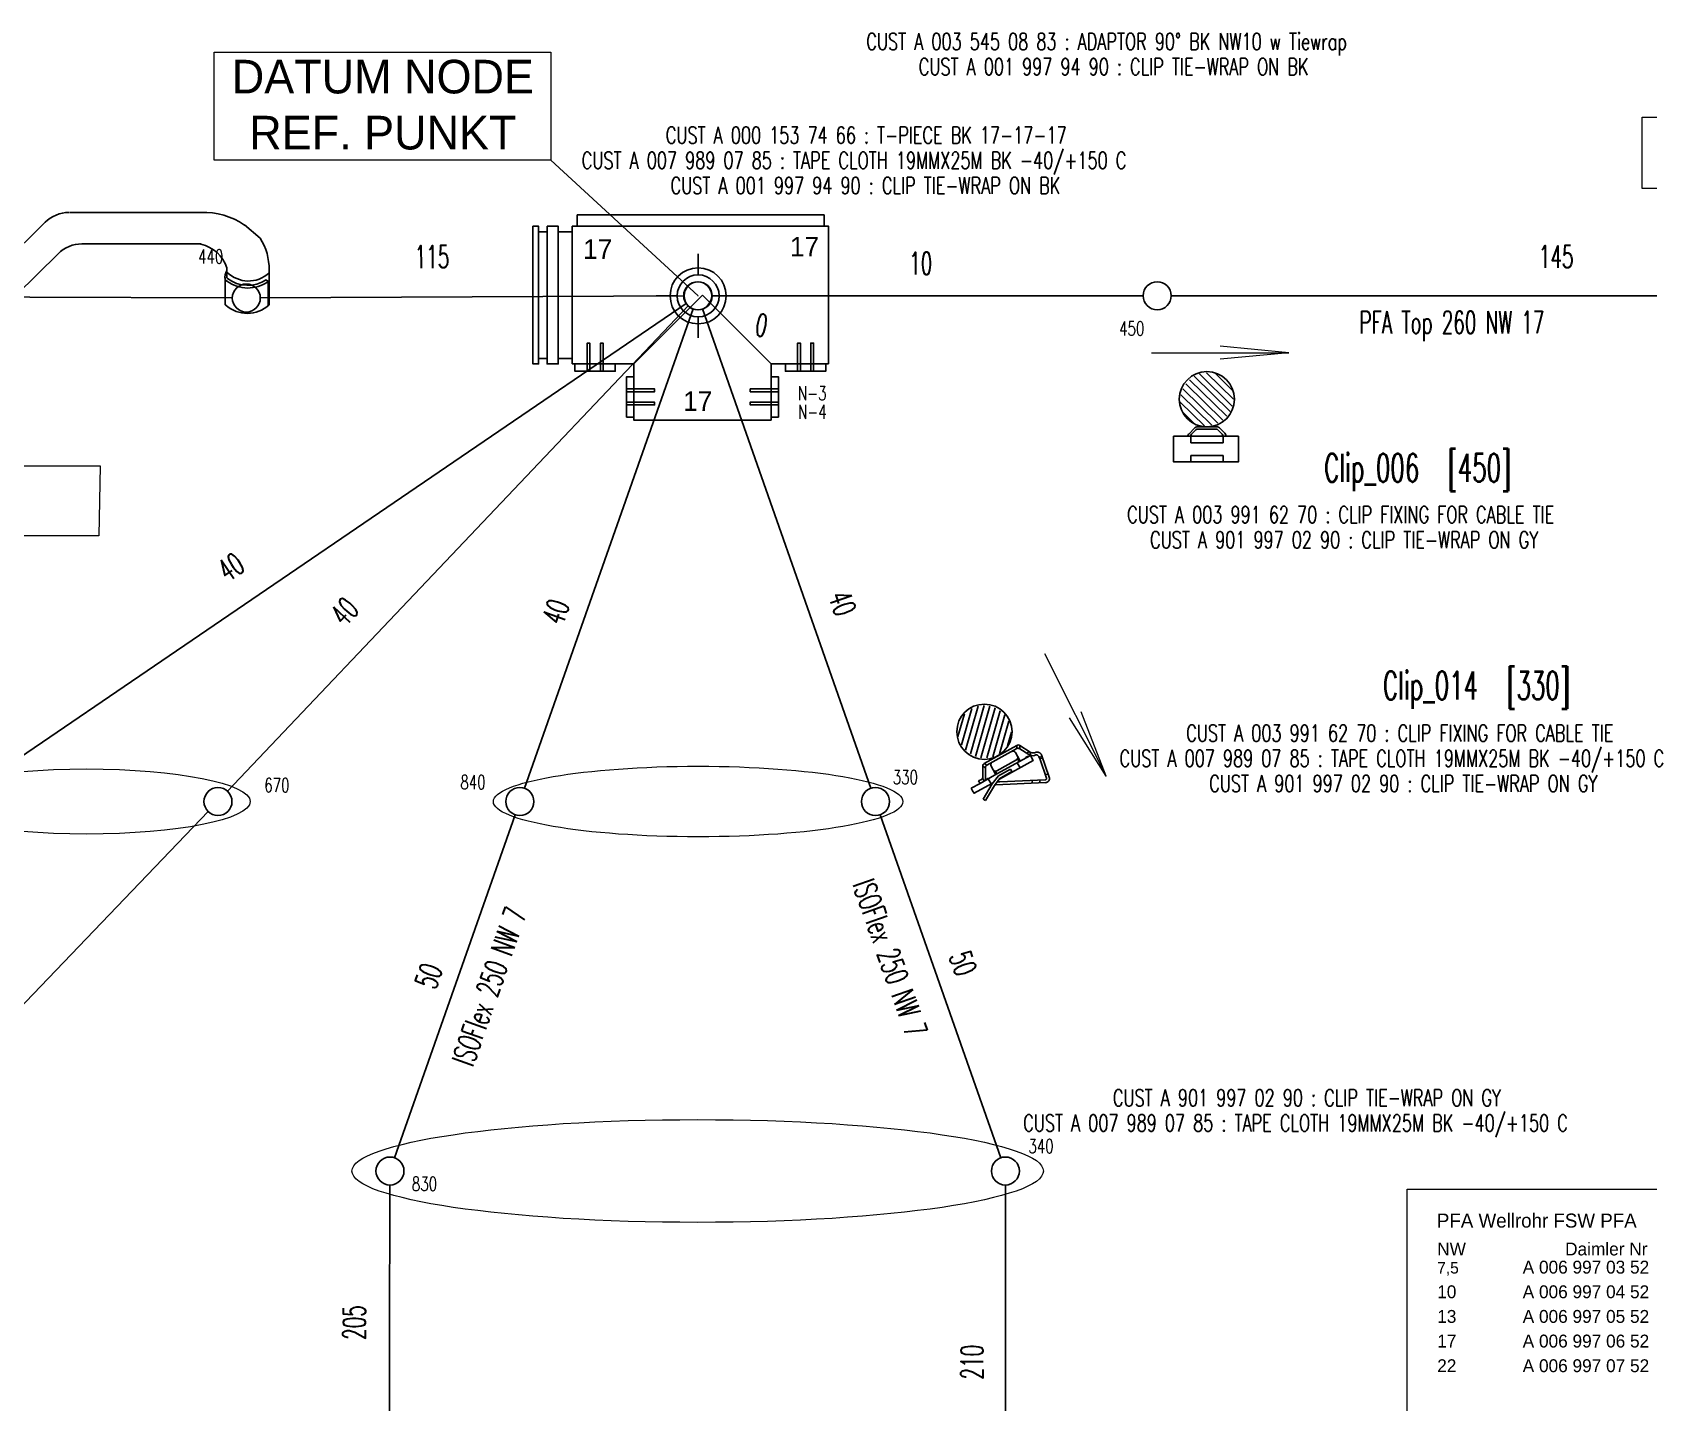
# Model space of a CAD drawing. Extents: x 69 to 1887, y 24 to 936.
# Drawn here: x 806.7 to 1095.2, y 263.4 to 508 of the extents above; entities that cross this region are included whole.
import ezdxf

# ---------------------------------------------------------------- set-up
doc = ezdxf.new("R2010")
doc.units = 0
doc.layers.get('0').update_dxf_attribs({"linetype": 'CONTINUOUS'})
doc.layers.add('LAYER_0', color=7, linetype='CONTINUOUS')
doc.layers.add('SYMBOLS', color=7, linetype='CONTINUOUS')
doc.styles.add('HS-BUNDLE-DIMENSION', font='ROMANS.SHX', dxfattribs={"width": 0.6, "height": 4})
doc.styles.add('HS-COMP-DESCRIPTION', font='ROMANS.SHX', dxfattribs={"width": 0.6, "height": 5})
doc.styles.add('HS-NODE', font='ROMANS.SHX', dxfattribs={"width": 0.7, "height": 2.5})
doc.styles.add('HS-PART-NO', font='ROMANS.SHX', dxfattribs={"width": 0.7, "height": 3})
doc.linetypes.add('ISOFLEX 250 NW 7', pattern='A,0.0001,-0.35,["=",Standard,S=1,R=0,X=-0.35,Y=-0.5],-0.35', length=0.7001)
doc.linetypes.add('ISOFLEX 250 NW 9', pattern='A,0.0001,-0.35,["=",Standard,S=1,R=0,X=-0.35,Y=-0.5],-0.35', length=0.7001)
doc.linetypes.add('PFA Top 260 NW 17', pattern='A,0.0001,-0.2,[132,ltypeshp.shx,S=0.2,R=0,X=-0.2,Y=0],-0.2', length=0.4001)

# ---------------------------------------------------------------- blocks, each defined once
blk = doc.blocks.new('P00110871A')
at = {"layer": 'LAYER_0', "color": 7}
for points in [[(-8.58, 4.35), (-8.58, 7.25), (-8.05, 7.25)], [(-9.12, 3.37), (-8.7, 2.39)], [(-8.66, 3.57), (-8.69, 3.63)], [(-8.66, 3.57), (-7.98, 1.95)], [(-8.58, 4.35), (-8.58, 3.37)], [(-8.58, 3.78), (-7.55, 3.78)], [(-7.04, 5.46), (-7.55, 5.46)], [(-7.55, 4.61), (-6.95, 4.61)], [(-7.5, 4.09), (-7.55, 4.24)], [(-5.58, 3.24), (-7.27, 4.16)], [(-7.04, 5.46), (-7.04, 4.9)], [(-5.58, 3.24), (-5.08, 3.54)], [(-4.81, 3.1), (-5.31, 2.8)], [(-4.81, -3.59), (-4.81, 3.1)], [(2.92, -3.46), (-3.62, 3.09)], [(-2.95, 3.82), (3.65, -2.77)], [(4.24, -1.95), (-2.12, 4.41)], [(-1.12, 4.83), (4.66, -0.95)], [(4.87, 0.25), (0.08, 5.04)], [(1.69, 4.84), (4.68, 1.85)], [(-9, 2.25), (-8.82, 2.65)], [(-8.7, 2.39), (-8.47, 1.83)], [(-7.55, -4.84), (-8.58, -4.84), (-8.58, 2.08)], [(-8.48, 1.11), (-8.48, 1.84)], [(-8.48, 1.11), (-8.48, -0.52)], [(-7.98, 1.95), (-7.98, -0.52)], [(-7.55, 2), (-6.98, 2)], [(-7.05, 1.75), (-7.05, -2.25)], [(-5.31, -3.29), (-5.31, 2.8)], [(0.98, -4.34), (-4.51, 1.15)], [(-4.16, 2.21), (2.04, -3.99)], [(-12.01, -2.62), (-11.64, -2.99)], [(-8.58, -2.13), (-7.55, -2.13)], [(-7.98, -0.52), (-8.48, -0.52)], [(-7.55, -2.5), (-6.98, -2.5)], [(-4.61, -0.17), (-0.34, -4.44)], [(-2.27, -3.92), (-4.09, -2.1)], [(-12.63, -3.85), (-12.26, -4.22)], [(-12.01, -5.96), (-11.83, -5.48)], [(-7.56, -4.56), (-7.48, -4.3)], [(-7.55, -4.84), (-7.03, -5.09)], [(-5.58, -3.73), (-7.27, -4.65)], [(-6.76, -4.92), (-6.95, -4.48)], [(-5.08, -4.03), (-5.58, -3.73)], [(-5.31, -3.29), (-4.81, -3.59)], [(-9.04, -6.48), (-8.86, -5.99)], [(-8.6, -6.01), (-9.03, -5.98)], [(-8.72, -6.54), (-8.55, -6.03)]]:
    blk.add_lwpolyline(points, dxfattribs=at)
blk.add_circle((0.13, 0.3), 4.93, dxfattribs=at)
for centre, radius, start, end in [((-7.97, 3.91), 0.5, 327.09, 20.58), ((-7.05, 4.61), 0.5, 180, 241.5), ((-6.54, 4.9), 0.5, 180, 241.51), ((-5.81, 2.8), 0.5, 0, 61.592), ((-5.31, 3.1), 0.5, 0, 61.621), ((-6.55, 1.75), 0.5, 90, 180), ((-6.55, -2.25), 0.5, 180, 270), ((-8.43, -5.52), 0.517, 250.19, 5.1387), ((-6.74, -5.72), 1.2, 116.11, 168.06), ((-7.96, -4.16), 0.5, 343.91, 32.195), ((-5.81, -3.29), 0.5, 298.46, 0), ((-5.31, -3.59), 0.5, 298.52, 0)]:
    blk.add_arc(centre, radius, start, end, dxfattribs=at)
at = {"layer": 'SYMBOLS', "color": 7}
for points in [[(-10.7, 6.11), (-10.27, 6.36)], [(-9.12, 3.37), (-10.7, 6.11)], [(-10.27, 6.36), (-8.69, 3.63)], [(-7.55, 7.25), (-8.05, 7.25)], [(-7.55, 7.25), (-7.55, 5.47)], [(-13.1, -4.8), (-9.12, 3.13)], [(-7.55, 5.47), (-7.55, 4.61)], [(-7.55, 4.61), (-7.55, 2)], [(-5.08, 3.54), (-6.78, 4.46)], [(-12.65, -5.01), (-9, 2.25)], [(-7.55, 2), (-7.55, -4.84)], [(-6.55, 2.25), (-7.3, 2.25)], [(-5.81, 2.25), (-6.55, 2.25)], [(-6.55, -2.75), (-7.3, -2.75)], [(-5.81, -2.75), (-6.55, -2.75)], [(-9.03, -5.98), (-12.48, -5.37)], [(-5.08, -4.03), (-7.03, -5.09)], [(-8.43, -6.59), (-12.57, -5.86)]]:
    blk.add_lwpolyline(points, dxfattribs=at)
for centre, radius, start, end in [((-9.34, 3.25), 0.25, 332.08, 30.084), ((-7.3, 2), 0.25, 90, 180), ((-5.81, 1.75), 0.5, 0, 90), ((-7.3, -2.5), 0.25, 180, 270), ((-5.81, -2.25), 0.5, 270, 0), ((-12.44, -5.13), 0.75, 153.24, 259.39), ((-12.43, -5.13), 0.25, 153.3, 259.72), ((-6.55, -5.97), 1, 118.59, 180), ((-8.3, -5.85), 0.75, 260.09, 0)]:
    blk.add_arc(centre, radius, start, end, dxfattribs=at)
blk = doc.blocks.new('P00110871G')
at = {"layer": 'LAYER_0', "color": 7}
for points in [[(-9.67, -0.03), (-4.92, 4.8)], [(-6.54, 4.58), (-9.5, 1.57)], [(-3.72, 4.6), (-9.45, -1.24)], [(-9.02, -2.23), (-2.73, 4.19)], [(-1.89, 3.61), (-8.42, -3.05)], [(0.16, 2.32), (1.14, 3.29)], [(1.49, 3.44), (1.67, 3.44)], [(1.66, 2.94), (2.88, 2.94)], [(1.67, 5.7), (1.67, -5.88), (6.25, -5.88), (6.25, 5.7), (1.67, 5.7)], [(2.88, 2.94), (2.88, -2.83)], [(5.14, 2.94), (6.25, 2.94)], [(5.14, 2.94), (5.14, -2.83)], [(-7.68, -3.72), (-1.21, 2.88)], [(-0.66, 2.02), (-6.8, -4.25)], [(-5.73, -4.59), (-0.3, 0.95)], [(0.02, 1.96), (0.02, -1.73)], [(0.4, 1.68), (0.4, -1.55)], [(0.55, 2.03), (1.31, 2.79)], [(-0.18, -0.36), (-4.42, -4.68)], [(-2.49, -4.14), (-0.69, -2.3)], [(0.16, -2.08), (1.28, -3.19)], [(0.54, -1.91), (1.33, -2.69)], [(1.68, -2.83), (2.88, -2.83)], [(5.14, -2.83), (6.25, -2.83)]]:
    blk.add_lwpolyline(points, dxfattribs=at)
blk.add_circle((-4.93, 0.06), 4.93, dxfattribs=at)
for centre, start, end in [((1.49, 2.94), 90, 135), ((1.66, 2.44), 90, 135), ((0.52, 1.96), 135, 180), ((0.9, 1.68), 135, 180), ((0.52, -1.73), 180, 224.91), ((0.9, -1.55), 180, 224.89), ((1.68, -2.33), 225.14, 270), ((1.63, -2.83), 225.06, 270)]:
    blk.add_arc(centre, 0.5, start, end, dxfattribs=at)
blk = doc.blocks.new('P00127200')
at = {"layer": 'LAYER_0', "color": 7, "linetype": 'Continuous'}
for p, q in [((99.26, -105.38), (96.46, -107.76)), ((94.86, -119.6), (94.86, -113.4)), ((95.03, -115.46), (95.34, -115.15)), ((102.37, -113.04), (102.37, -114.68)), ((102.71, -114.75), (102.71, -119.51)), ((94.86, -119.65), (94.86, -115.39)), ((95.03, -115.46), (95.03, -119.74))]:
    blk.add_line(p, q, dxfattribs=at)
at = {"layer": 'LAYER_0', "color": 7}
for points in [[(180.45, -95.45), (196.15, -95.45)], [(186.88, -99.65), (205.17, -99.65)], [(190.53, -99.45), (199.24, -99.45)], [(207.39, -100.07), (211.31, -101.64)], [(130.45, -103.15), (107.01, -103.15)], [(171.75, -112.29), (182.63, -101.4)], [(174.85, -101.05), (174.85, -109.19)], [(176.98, -106.78), (181.94, -101.81)], [(211.31, -101.64), (211.74, -101.8)], [(142.24, -112.28), (134.82, -104.91)], [(189.19, -105.25), (204.2, -105.25)], [(197.62, -106.67), (201.75, -106.67)], [(201.75, -105.25), (201.75, -141.81)], [(206.34, -105.64), (210.91, -107.39)], [(128.28, -108.75), (106.96, -108.75)], [(184.95, -107), (174.07, -117.89)], [(186.35, -108.61), (186.35, -141.81)], [(186.35, -108.61), (187.5, -108.61)], [(186.55, -108.61), (186.55, -141.81)], [(187.5, -108.61), (187.5, -141.81)], [(189.1, -108.61), (190.25, -108.61)], [(189.1, -141.81), (189.1, -108.61)], [(190.05, -108.61), (190.05, -141.81)], [(190.25, -108.61), (190.25, -141.81)], [(197.56, -107.27), (201.75, -107.27)], [(197.59, -107.07), (201.75, -107.07)], [(197.65, -109.37), (199.65, -109.37)], [(132.5, -110.51), (139.92, -117.88)], [(197.65, -111.17), (199.65, -111.17)], [(167.5, -114.05), (146.47, -114.05)], [(197.39, -113.47), (201.75, -113.47)], [(197.42, -113.27), (201.75, -113.27)], [(197.62, -113.87), (201.75, -113.87)], [(174.85, -117.11), (174.85, -141.81)], [(178.75, -117.85), (178.75, -141.81)], [(178.75, -117.85), (179.9, -117.85)], [(178.95, -117.85), (178.95, -141.81)], [(179.9, -117.85), (179.9, -141.81)], [(181.5, -117.85), (181.5, -141.81)], [(181.5, -117.85), (182.65, -117.85)], [(182.45, -117.85), (182.45, -141.81)], [(182.65, -117.85), (182.65, -141.81)], [(193.95, -117.85), (193.95, -141.81)], [(193.95, -117.85), (195.1, -117.85)], [(194.15, -117.85), (194.15, -141.81)], [(195.1, -117.85), (195.1, -141.81)], [(196.7, -117.85), (197.85, -117.85)], [(196.7, -141.81), (196.7, -117.85)], [(197.65, -117.85), (197.65, -141.81)], [(197.85, -117.85), (197.85, -141.81)], [(169.82, -119.65), (144.16, -119.63)], [(178.75, -141.81), (179.9, -141.81)], [(181.5, -141.81), (182.65, -141.81)], [(186.35, -141.81), (187.5, -141.81)], [(189.1, -141.81), (190.25, -141.81)], [(193.95, -141.81), (195.1, -141.81)], [(196.7, -141.81), (197.85, -141.81)], [(180.45, -147.41), (196.15, -147.41)]]:
    blk.add_lwpolyline(points, dxfattribs=at)
for centre, radius, start, end in [((180.45, -101.05), 5.6, 90, 180), ((196.15, -101.05), 5.6, 14.484, 90), ((186.88, -105.65), 6, 90, 135), ((190.53, -99.65), 0.2, 90, 180), ((199.24, -99.65), 0.2, 0, 90), ((205.17, -105.65), 6, 68.271, 90), ((130.57, -109.15), 6, 45, 90), ((182.08, -101.95), 0.2, 44.934, 135), ((221.44, -106.14), 10.63, 155.88, 186.84), ((201.67, -103.16), 10.16, 335.43, 7.7285), ((189.19, -111.25), 6, 90, 135), ((188.3, -108.61), 1.95, 358.99, 179.58), ((197.63, -110.27), 3.6, 86.634, 269.08), ((204.2, -111.25), 6, 69.12, 90), ((128.25, -114.75), 6, 45, 90), ((177.12, -106.92), 0.2, 135, 224.93), ((188.3, -108.61), 1.75, 0, 180), ((188.3, -108.61), 0.8, 0, 180), ((197.63, -110.27), 3.2, 89.354, 268.96), ((197.63, -110.27), 3, 87.908, 267.75), ((197.65, -110.27), 0.9, 90, 270), ((199.65, -110.27), 0.9, 270, 90), ((146.48, -108.03), 6, 225, 270), ((167.5, -108.05), 6, 270, 315), ((197.63, -110.27), 3.6, 269.08, 269.99), ((144.16, -113.63), 6, 225, 270), ((169.82, -113.65), 6, 270, 315), ((180.7, -117.85), 1.95, 0.0127, 179.99), ((180.7, -117.85), 1.75, 0.0127, 179.99), ((180.7, -117.85), 0.8, 0, 180.01), ((195.9, -117.85), 1.95, 0, 179.99), ((195.9, -117.85), 1.75, 0.0146, 179.99), ((195.9, -117.85), 0.8, 359.98, 180.02), ((180.45, -141.81), 5.6, 180, 270), ((180.7, -141.81), 1.95, 180, 0), ((180.7, -141.81), 1.75, 180, 0), ((180.7, -141.81), 0.8, 180, 0), ((188.3, -141.81), 1.95, 180, 0), ((188.3, -141.81), 1.75, 180, 0.5039), ((188.3, -141.81), 0.8, 180, 0), ((195.9, -141.81), 1.95, 180, 0), ((195.9, -141.81), 0.8, 180, 0), ((196.15, -141.81), 5.6, 270, 0)]:
    blk.add_arc(centre, radius, start, end, dxfattribs=at)
at = {"layer": 'LAYER_0', "color": 7, "linetype": 'Continuous'}
for centre, radius, start, end in [((106.42, -115.73), 12.58, 87.3839, 124.7083), ((104.58, -113.11), 9.73, 146.633, 181.7394), ((108.5, -115.09), 6.46, 103.4089, 161.4312), ((98.53, -109.99), 5.4, 227.0869, 315.3563), ((98.65, -110.5), 6.14, 233.9358, 307.1976), ((98.65, -110.15), 6, 236.5014, 307.2816), ((102.1, -114.72), 0.28, 312.9913, 9.1675), ((102.18, -114.84), 0.577, 287.3919, 329.6324), ((100.3, -114.75), 2.42, 350.8081, 30.6201), ((98.75, -115.42), 5.75, 227.3726, 311.6386), ((102.48, -119.5), 0.231, 294.6437, 356.9595)]:
    blk.add_arc(centre, radius, start, end, dxfattribs=at)
blk = doc.blocks.new('498300830')
at = {"layer": 'LAYER_0', "color": 7}
for points in [[(-12.23, 16.76), (-12.23, 14.6), (-13.53, 14.6), (-13.53, 21.8), (-12.23, 21.8), (-12.23, 19.63)], [(12.26, 12.31), (12.26, 22.31), (-12.24, 22.31), (-12.24, 12.31)], [(12.26, 19.63), (12.26, 21.79), (13.56, 21.79), (13.56, 14.59), (12.26, 14.59), (12.26, 16.76)], [(-13.52, 19.13), (-8.52, 19.13), (-8.52, 19.63), (-13.52, 19.63)], [(13.55, 19.62), (8.55, 19.62), (8.55, 19.12), (13.55, 19.12)], [(-13.52, 16.77), (-8.52, 16.77), (-8.52, 17.27), (-13.52, 17.27)], [(13.55, 17.26), (8.55, 17.26), (8.55, 16.76), (13.55, 16.76)], [(-30.24, -12.29), (-29.24, -12.29), (-29.24, 12.31), (-30.24, 12.31), (-30.24, -12.29)], [(-27.73, -12.29), (-25.73, -12.29), (-25.73, 12.31), (-27.73, 12.31), (-27.73, -12.29)], [(-25.73, 12.31), (-27.73, 12.31)], [(-23.24, 12.31), (-12.24, 12.31)], [(-23.24, -12.29), (22.52, -12.29), (22.52, 12.31)], [(-23.24, -12.29), (-23.24, 12.31)], [(-20.58, 12.31), (-22.74, 12.31), (-22.74, 13.61), (-15.54, 13.61), (-15.54, 12.31), (-17.71, 12.31)], [(-20.57, 13.6), (-20.57, 8.6), (-20.07, 8.6), (-20.07, 13.6)], [(-18.21, 13.6), (-18.21, 8.6), (-17.71, 8.6), (-17.71, 13.6)], [(-12.24, 12.31), (0, 0)], [(12.26, 12.31), (0, 0)], [(12.26, 12.31), (22.52, 12.31)], [(16.99, 12.3), (14.82, 12.3), (14.82, 13.6), (22.02, 13.6), (22.02, 12.3), (19.85, 12.3)], [(16.99, 13.59), (16.99, 8.59), (17.49, 8.59), (17.49, 13.59)], [(19.35, 13.59), (19.35, 8.59), (19.85, 8.59), (19.85, 13.59)], [(-29.23, -11.31), (-27.73, -11.31), (-27.73, 11.33), (-29.23, 11.33)], [(-25.74, 11.33), (-23.25, 11.33)], [(-25.74, -11.31), (-23.25, -11.31)], [(-22.37, -14.29), (21.73, -14.29), (21.73, -12.29), (-22.37, -12.29), (-22.37, -14.29)]]:
    blk.add_lwpolyline(points, dxfattribs=at)

msp = doc.modelspace()

# ---------------------------------------------------------------- linework, layer by layer
at = {"color": 7, "lineweight": 20, "ltscale": 3}
for p, q in [((899.2, 485.23), (925.51, 460.99)), ((1006.4, 450.83), (1030.91, 450.83)), ((1030.91, 450.83), (1018.66, 452.01)), ((1030.91, 450.83), (1018.66, 449.67)), ((987.33, 397.13), (998.35, 375.23)), ((998.35, 375.23), (993.9, 386.71)), ((998.35, 375.23), (991.81, 385.66))]:
    msp.add_line(p, q, dxfattribs=at)
for points in [[(839.13, 504.49), (899.2, 504.49), (899.2, 485.23), (839.13, 485.23)], [(1094.02, 492.89), (1157.39, 492.89), (1157.39, 480.16), (1094.02, 480.16)], [(699.21, 430.66), (818.78, 430.66), (818.54, 418.16), (699.21, 418.16)], [(1052.05, 301.5), (1145.11, 301.5), (1145.11, 205.37), (1052.05, 205.37)]]:
    msp.add_lwpolyline(points, close=True, dxfattribs=at)
at = {"color": 7}
for points in [[(925.51, 464.74), (925.51, 468.49)], [(921.76, 460.99), (918.01, 460.99)], [(929.26, 460.99), (933.01, 460.99)], [(925.51, 457.24), (925.51, 453.49)]]:
    msp.add_lwpolyline(points, dxfattribs=at)
at = {"color": 7, "linetype": 'PFA Top 260 NW 17', "ltscale": 8}
for points in [[(733.96, 461), (842.37, 460.62)], [(847.37, 460.62), (923.01, 460.98)], [(928.01, 460.99), (1004.94, 461.01)], [(1009.94, 461.01), (1175.23, 460.98)]]:
    msp.add_lwpolyline(points, dxfattribs=at)
at = {"color": 7, "linetype": 'ISOFLEX 250 NW 7', "ltscale": 8}
for points in [[(794.96, 372.13), (923.36, 459.6)], [(894.52, 373.08), (924.6, 458.65)], [(926.26, 458.65), (956.33, 373.08)], [(871.33, 307.12), (892.86, 368.36)], [(957.99, 368.36), (979.52, 307.12)], [(870.36, 245.84), (870.5, 302.26)], [(980.35, 245.84), (980.35, 302.26)]]:
    msp.add_lwpolyline(points, dxfattribs=at)
at = {"color": 7, "linetype": 'ISOFLEX 250 NW 9', "ltscale": 8}
for points in [[(841.53, 372.54), (923.71, 459.19)], [(738.91, 265.48), (838.08, 368.92)]]:
    msp.add_lwpolyline(points, dxfattribs=at)
at = {"color": 7, "ltscale": 8}
msp.add_lwpolyline([(925.43, 461.01), (925.51, 460.99)], dxfattribs=at)
at = {"color": 7}
for radius in [5, 3.75]:
    msp.add_circle((925.51, 460.99), radius, dxfattribs=at)
at = {"color": 7, "linetype": 'Continuous'}
for centre in [(844.87, 460.61), (925.43, 461.01), (925.51, 460.99), (1007.44, 461.01), (839.81, 370.72), (893.69, 370.72), (957.16, 370.72), (870.51, 304.76), (980.35, 304.76)]:
    msp.add_circle(centre, 2.5, dxfattribs=at)
at = {"color": 7, "lineweight": 20, "ltscale": 3}
for centre, major_axis, ratio in [((816.35, 370.72), (29.21, 0), 0.199137), ((925.51, 370.72), (-36.55, 0), 0.172256), ((925.43, 304.76), (-61.7, 0), 0.148671)]:
    msp.add_ellipse(centre, major_axis=major_axis, ratio=ratio, dxfattribs=at)

# ---------------------------------------------------------------- block references
at = {"color": 1, "lineweight": 20, "xscale": -1}
msp.add_blockref('P00127200', (943.78, 579.03), dxfattribs=at)
at = {"color": 1, "lineweight": 20, "xscale": -1, "rotation": 180}
msp.add_blockref('498300830', (926.27, 461.14), dxfattribs=at)
at = {"color": 1, "lineweight": 20}
for name, p, rotation in [('P00110871G', (1016.25, 437.61), 270), ('P00110871A', (976.93, 383.21), 119.0695974765673)]:
    msp.add_blockref(name, p, dxfattribs=dict(at, rotation=rotation))

# ---------------------------------------------------------------- texts
at = {"color": 7, "linetype": 'Continuous'}
for s, height, style, width, p in [('CUST A 003 545 08 83 : ADAPTOR 90° BK NW10 w Tiewrap', 3, 'HS-PART-NO', 0.7, (955.54, 504.9)), ('CUST A 001 997 94 90 : CLIP TIE-WRAP ON BK', 3, 'HS-PART-NO', 0.7, (964.89, 500.4)), ('CUST A 000 153 74 66 : T-PIECE BK 17-17-17', 3, 'HS-PART-NO', 0.7, (919.74, 488.18)), ('CUST A 007 989 07 85 : TAPE CLOTH 19MMX25M BK -40/+150 C', 3, 'HS-PART-NO', 0.7, (904.74, 483.68)), ('CUST A 001 997 94 90 : CLIP TIE-WRAP ON BK', 3, 'HS-PART-NO', 0.7, (920.59, 479.18)), ('440', 2.5, 'HS-NODE', 0.7, (836.26, 466.79)), ('450', 2.5, 'HS-NODE', 0.7, (1000.65, 453.92)), ('N-3', 2.5, 'HS-NODE', 0.7, (943.33, 442.4)), ('N-4', 2.5, 'HS-NODE', 0.7, (943.35, 439.05)), ('Clip_006', 5, 'HS-COMP-DESCRIPTION', 0.6, (1037.24, 427.77)), (' [450]', 5, 'HS-COMP-DESCRIPTION', 0.6, (1057.24, 427.77)), ('CUST A 003 991 62 70 : CLIP FIXING FOR CABLE TIE', 3, 'HS-PART-NO', 0.7, (1002.08, 420.44)), ('CUST A 901 997 02 90 : CLIP TIE-WRAP ON GY', 3, 'HS-PART-NO', 0.7, (1006.18, 415.94)), ('Clip_014', 5, 'HS-COMP-DESCRIPTION', 0.6, (1047.73, 388.93)), (' [330]', 5, 'HS-COMP-DESCRIPTION', 0.6, (1067.73, 388.93)), ('CUST A 003 991 62 70 : CLIP FIXING FOR CABLE TIE', 3, 'HS-PART-NO', 0.7, (1012.63, 381.43)), ('CUST A 007 989 07 85 : TAPE CLOTH 19MMX25M BK -40/+150 C', 3, 'HS-PART-NO', 0.7, (1000.73, 376.93)), ('840', 2.5, 'HS-NODE', 0.7, (883.07, 372.9)), ('330', 2.5, 'HS-NODE', 0.7, (960.25, 373.84)), ('CUST A 901 997 02 90 : CLIP TIE-WRAP ON GY', 3, 'HS-PART-NO', 0.7, (1016.73, 372.43)), ('670', 2.5, 'HS-NODE', 0.7, (848.08, 372.41)), ('CUST A 901 997 02 90 : CLIP TIE-WRAP ON GY', 3, 'HS-PART-NO', 0.7, (999.53, 316.33)), ('CUST A 007 989 07 85 : TAPE CLOTH 19MMX25M BK -40/+150 C', 3, 'HS-PART-NO', 0.7, (983.53, 311.83)), ('340', 2.5, 'HS-NODE', 0.7, (984.46, 307.97)), ('830', 2.5, 'HS-NODE', 0.7, (874.42, 301.22))]:
    msp.add_text(s, height=height, dxfattribs=dict(at, style=style, width=width)).set_placement(p)
at = {"color": 7, "linetype": 'Continuous', "ltscale": 8, "style": 'HS-BUNDLE-DIMENSION', "width": 0.6}
for s, rotation, p in [('115', 0.2711, (874.93, 465.95)), ('10', 0.01, (963.18, 464.79)), ('145', 359.9918, (1075.56, 466)), ('0', 350.5783, (935.49, 453.94)), ('PFA Top 260 NW 17', 359.9918, (1043.52, 454.25)), ('40', 34.2627, (841.55, 409.79)), ('40', 46.5212, (862.4, 401.78)), ('40', 289.3669, (948.71, 407.39)), ('40', 70.6331, (901.31, 401.98)), ('ISOFlex 250 NW 7', 289.3669, (953.02, 355.93)), ('ISOFlex 250 NW 7', 70.6331, (885.26, 323.23)), ('50', 289.3669, (970.22, 343.12)), ('50', 70.6331, (878.63, 336.97)), ('205', 89.8628, (866.12, 274.62)), ('210', 90, (976.38, 267.55))]:
    msp.add_text(s, height=4, rotation=rotation, dxfattribs=at).set_placement(p)
at = {"color": 7, "lineweight": 20}
for s, height, p in [('NW', 2.3, (1057.42, 289.69)), ('Daimler Nr', 2.3, (1080.25, 289.69)), ('7,5', 2.07, (1057.42, 286.45)), ('A 006 997 03 52', 2.3, (1072.68, 286.45)), ('10', 2.3, (1057.42, 282.05)), ('A 006 997 04 52', 2.3, (1072.68, 282.05)), ('13', 2.3, (1057.42, 277.65)), ('A 006 997 05 52', 2.3, (1072.68, 277.65)), ('17', 2.3, (1057.42, 273.25)), ('A 006 997 06 52', 2.3, (1072.68, 273.25)), ('22', 2.3, (1057.42, 268.85)), ('A 006 997 07 52', 2.3, (1072.68, 268.85))]:
    msp.add_text(s, height=height, dxfattribs=at).set_placement(p)
at = {"color": 7, "lineweight": 20, "ltscale": 2, "insert": (869.24, 495.09), "char_height": 4, "width": 198.9278, "attachment_point": 5}
msp.add_mtext('{\\H1.5x;DATUM NODE\\PREF. PUNKT}', dxfattribs=at)
at = {"color": 7, "lineweight": 20, "ltscale": 3, "char_height": 3.5, "width": 8.0893, "attachment_point": 1}
for insert in [(904.98, 471.08), (941.89, 471.52), (922.84, 443.95)]:
    msp.add_mtext('17', dxfattribs=dict(at, insert=insert))
at = {"color": 7, "lineweight": 20, "insert": (1057.36, 297.16), "char_height": 2.5, "width": 173.1556, "attachment_point": 1}
msp.add_mtext('PFA Wellrohr FSW PFA', dxfattribs=at)

doc.saveas('drawing.dxf')
